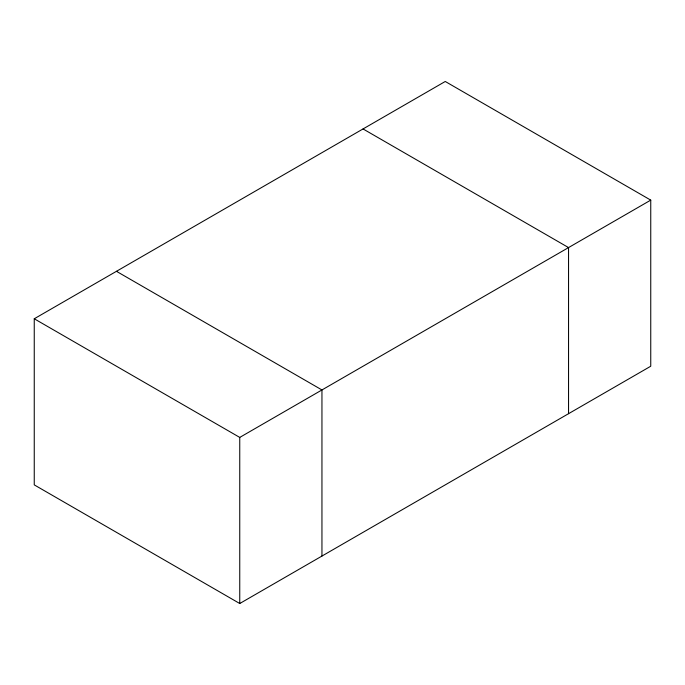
<?xml version="1.0" encoding="UTF-8"?>
<svg xmlns="http://www.w3.org/2000/svg" width="685" height="685" viewBox="0 0 685 685"><rect width="100%" height="100%" fill="white"/><g stroke="black" fill="none" stroke-linecap="round" stroke-linejoin="round"><path stroke-width="1.03" d="M34.25 318.773L445.25 81.481L650.75 200.123L650.75 366.227L239.75 603.519L34.25 484.877L34.25 318.773L239.75 437.415L650.75 200.123M363.05 128.943L568.55 247.585L568.55 413.689M116.45 271.311L321.95 389.953L321.95 556.057M239.75 437.415L239.75 603.519"/></g></svg>
